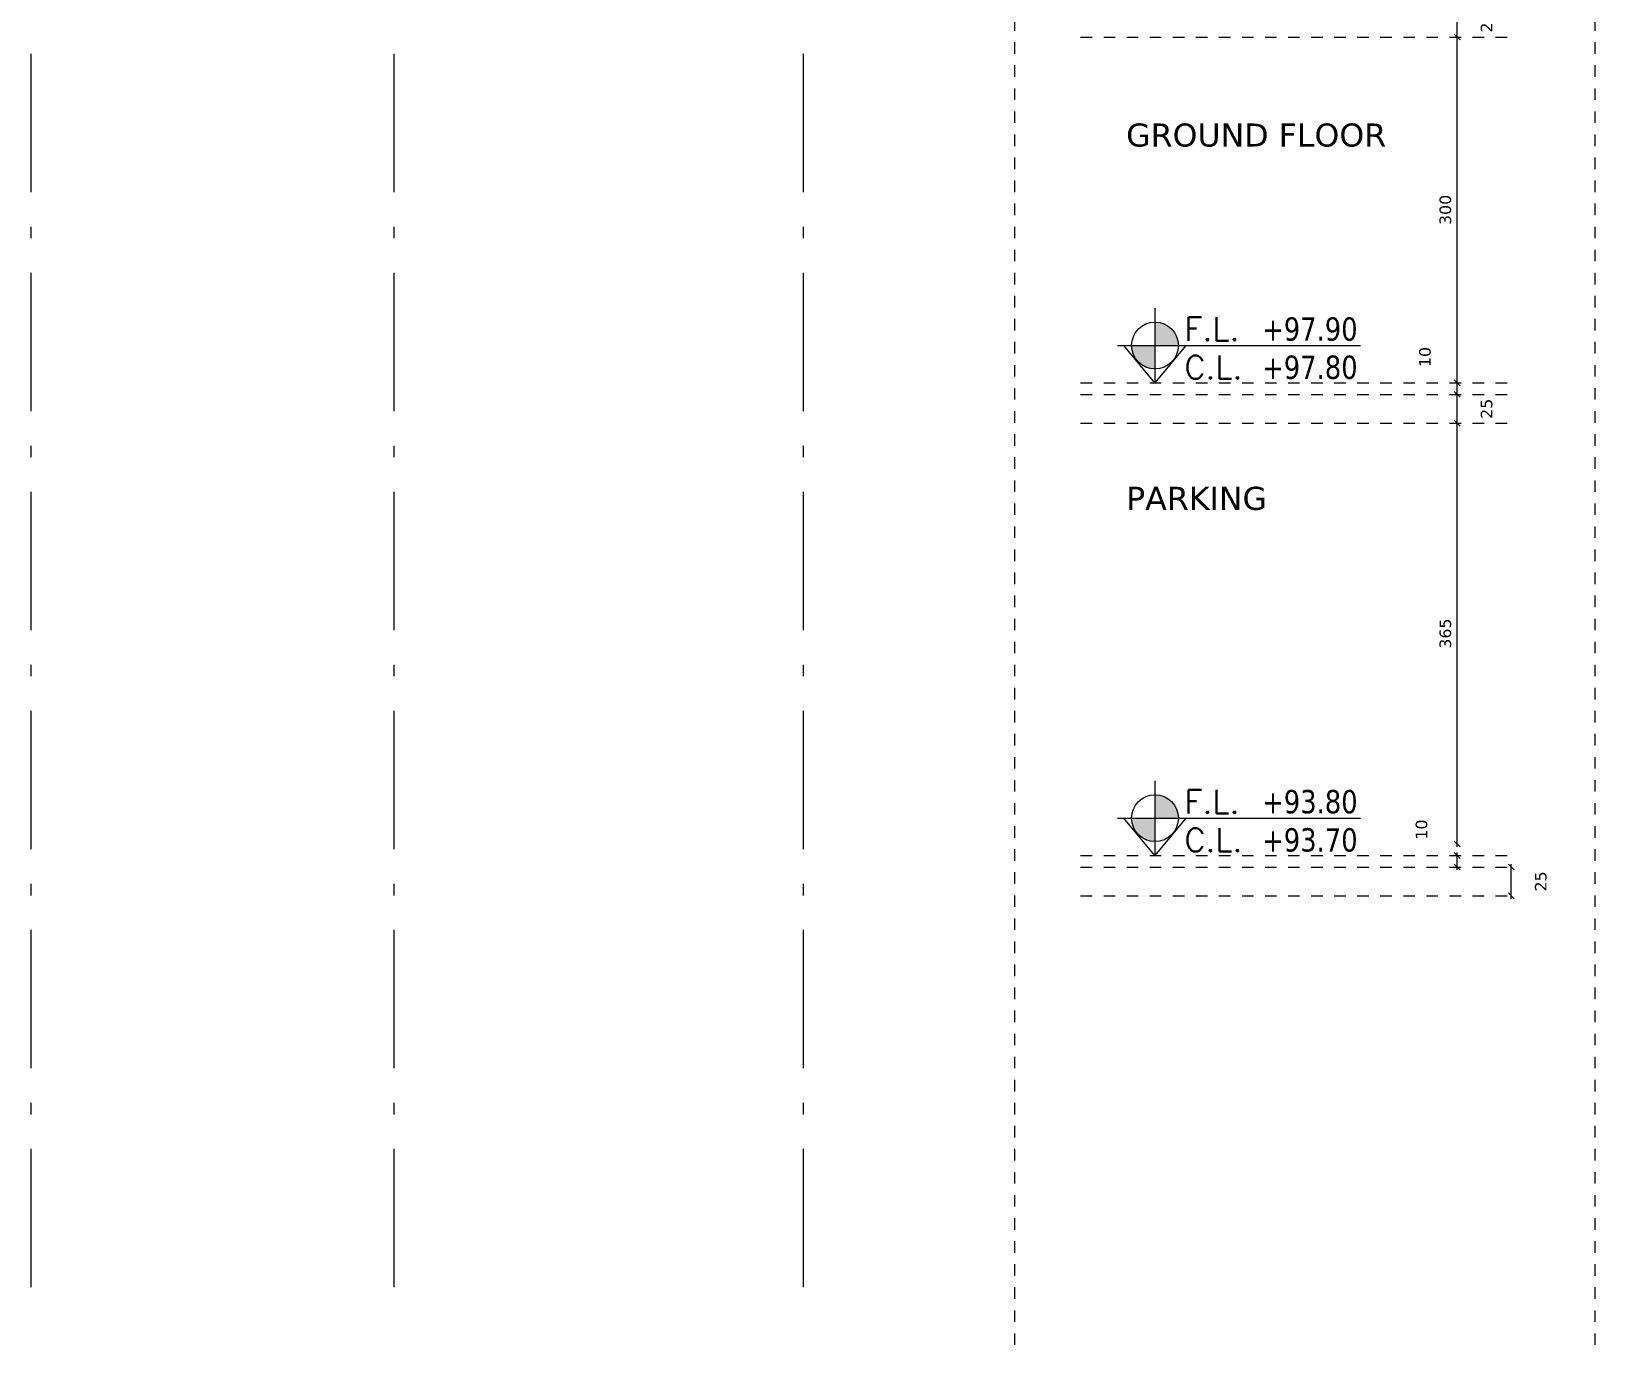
# Model space of a CAD drawing. Header units: inches. Extents: x -48 to 777, y -156 to 510.
# Drawn here: x 282.78 to 296.34, y -6.78 to 4.65 of the extents above; entities that cross this region are included whole.
import ezdxf
from ezdxf.enums import TextEntityAlignment as Align

# ---------------------------------------------------------------- set-up
doc = ezdxf.new("R2010")
doc.units = ezdxf.units.IN
doc.header["$MEASUREMENT"] = 0
for name, pattern in [('ACAD_ISO10W100', [18, 12, -3, 0, -3]), ('HIDDEN', [0.375, 0.25, -0.125]), ('NUHA', [1.45, 0.75, -0.25, 0.2, -0.25])]:
    doc.linetypes.add(name, pattern=pattern)
doc.layers.get('Defpoints').update_dxf_attribs({"lineweight": 5})
for name, color, linetype, lineweight in [('A-AXIS ST', 251, 'ACAD_ISO10W100', 5), ('A-DIM', 9, 'Continuous', 5), ('A-HIDDEN', 254, 'HIDDEN', 5), ('A-SIGNS1', 20, 'Continuous', 15), ('A-SIGNS2', 30, 'Continuous', 15), ('A-TEXT', 50, 'Continuous', 15)]:
    doc.layers.add(name, color=color, linetype=linetype, lineweight=lineweight)
doc.styles.add('ROMAND', font='verdana.ttf')
doc.styles.add('ROMANS', font='romans__.ttf', dxfattribs={"height": 0.14})
doc.dimstyles.new('M-1.50', dxfattribs={"dimtxt": 0.1, "dimasz": 0.05, "dimexe": 0.025, "dimexo": 0.025, "dimgap": 0.05, "dimtad": 1, "dimlfac": 100, "dimrnd": 0.5, "dimzin": 9, "dimdsep": 46, "dimtxsty": 'ROMAND', "dimblk": 'OBLIQUE', "dimcen": 1, "dimdle": 0.025, "dimclrd": 256, "dimclre": 256, "dimclrt": 2, "dimadec": 0, "dimazin": 0, "dimtfac": 0.666667, "dimtmove": 2, "dimatfit": 3, "dimfxl": 0.04, "dimtolj": 1, "dimtzin": 5, "dimlwd": -1, "dimlwe": -1, "dimarcsym": 0})

# ---------------------------------------------------------------- blocks, each defined once
blk = doc.blocks.new('GXFHGCGFCD')
at = {"layer": 'A-SIGNS1', "linetype": 'NUHA'}
h = blk.add_hatch(color=256, dxfattribs=at)
h.paths.add_polyline_path([(90.382, 61.33), (90.382, 61.17), (90.542, 61.17, 0.414214)])
h.paths.add_polyline_path([(90.382, 61.17), (90.222, 61.17, 0.414214), (90.382, 61.01)])
at = {"layer": 'A-SIGNS1'}
for p, q in [((90.382, 60.914), (90.382, 61.426)), ((90.126, 61.17), (91.79, 61.17))]:
    blk.add_line(p, q, dxfattribs=at)
blk.add_circle((90.382, 61.17), 0.16, dxfattribs=at)
blk = doc.blocks.new('DGXFHXFGDFD')
at = {"layer": 'A-SIGNS1'}
blk.add_blockref('GXFHGCGFCD', (0, 0), dxfattribs=at)
at = {"layer": 'A-SIGNS2', "linetype": 'NUHA', "style": 'ROMANS'}
for s, p in [('F.L.', (90.583, 61.203)), ('C.L.', (90.583, 60.941))]:
    blk.add_text(s, height=0.16, dxfattribs=at).set_placement(p)
at = {"layer": 'A-SIGNS2', "style": 'ROMANS', "width": 0.910135, "flags": 4}
for tag, p, p2 in [('NIV.FINI', (91.116, 61.203), (91.79, 61.203)), ('NIV.BETON', (91.116, 60.941), (91.79, 60.941))]:
    blk.add_attdef(tag, text='', height=0.16, dxfattribs=at).set_placement(p, p2, align=Align.FIT)
blk = doc.blocks.new('_Oblique')
at = {"color": 0, "linetype": 'ByBlock', "lineweight": -2}
blk.add_line((-0.5, -0.5), (0.5, 0.5), dxfattribs=at)
blk = doc.blocks.new('*D854')
at = {"layer": 'A-DIM', "transparency": 16777216}
blk.add_line((295.621, -2.872), (295.621, -2.572), dxfattribs=at)
at = {"layer": 'Defpoints', "color": 0, "transparency": 16777216}
for p in [(295.621, -2.597), (295.621, -2.597), (295.621, -2.847)]:
    blk.add_point(p, dxfattribs=at)
at = {"layer": 'A-DIM', "transparency": 16777216, "xscale": 0.05, "yscale": 0.05, "zscale": 0.05}
for p, rotation in [((295.621, -2.597), 90), ((295.621, -2.847), 270)]:
    blk.add_blockref('_Oblique', p, dxfattribs=dict(at, rotation=rotation))
at = {"layer": 'A-DIM', "color": 2, "transparency": 16777216, "insert": (295.877, -2.722), "char_height": 0.1, "attachment_point": 5, "rotation": 90, "style": 'ROMAND'}
blk.add_mtext('\\A1;25', dxfattribs=at)
blk = doc.blocks.new('*D855')
at = {"layer": 'A-DIM', "transparency": 16777216}
blk.add_line((295.151, -2.622), (295.151, -2.472), dxfattribs=at)
at = {"layer": 'Defpoints', "color": 0, "transparency": 16777216}
for p in [(295.151, -2.497), (295.151, -2.497), (295.151, -2.597)]:
    blk.add_point(p, dxfattribs=at)
at = {"layer": 'A-DIM', "transparency": 16777216, "xscale": 0.05, "yscale": 0.05, "zscale": 0.05}
for p, rotation in [((295.151, -2.497), 90), ((295.151, -2.597), 270)]:
    blk.add_blockref('_Oblique', p, dxfattribs=dict(at, rotation=rotation))
at = {"layer": 'A-DIM', "color": 2, "transparency": 16777216, "insert": (294.842, -2.272), "char_height": 0.1, "attachment_point": 5, "rotation": 90, "style": 'ROMAND'}
blk.add_mtext('\\A1;10', dxfattribs=at)
blk = doc.blocks.new('*D856')
at = {"layer": 'A-DIM', "transparency": 16777216}
blk.add_line((295.151, -2.422), (295.151, 1.278), dxfattribs=at)
at = {"layer": 'Defpoints', "color": 0, "transparency": 16777216}
for p in [(295.151, 1.253), (295.151, 1.253), (295.151, -2.397)]:
    blk.add_point(p, dxfattribs=at)
at = {"layer": 'A-DIM', "transparency": 16777216, "xscale": 0.05, "yscale": 0.05, "zscale": 0.05}
for p, rotation in [((295.151, 1.253), 90), ((295.151, -2.397), 270)]:
    blk.add_blockref('_Oblique', p, dxfattribs=dict(at, rotation=rotation))
at = {"layer": 'A-DIM', "color": 2, "transparency": 16777216, "insert": (295.049, -0.572), "char_height": 0.1, "attachment_point": 5, "rotation": 90, "style": 'ROMAND'}
blk.add_mtext('\\A1;365', dxfattribs=at)
blk = doc.blocks.new('*D857')
at = {"layer": 'A-DIM', "transparency": 16777216}
blk.add_line((295.151, 1.228), (295.151, 1.528), dxfattribs=at)
at = {"layer": 'Defpoints', "color": 0, "transparency": 16777216}
for p in [(295.151, 1.503), (295.151, 1.503), (295.151, 1.253)]:
    blk.add_point(p, dxfattribs=at)
at = {"layer": 'A-DIM', "transparency": 16777216, "xscale": 0.05, "yscale": 0.05, "zscale": 0.05}
for p, rotation in [((295.151, 1.503), 90), ((295.151, 1.253), 270)]:
    blk.add_blockref('_Oblique', p, dxfattribs=dict(at, rotation=rotation))
at = {"layer": 'A-DIM', "color": 2, "transparency": 16777216, "insert": (295.407, 1.378), "char_height": 0.1, "attachment_point": 5, "rotation": 90, "style": 'ROMAND'}
blk.add_mtext('\\A1;25', dxfattribs=at)
blk = doc.blocks.new('*D858')
at = {"layer": 'A-DIM', "transparency": 16777216}
blk.add_line((295.151, 1.478), (295.151, 1.628), dxfattribs=at)
at = {"layer": 'Defpoints', "color": 0, "transparency": 16777216}
for p in [(295.151, 1.603), (295.151, 1.603), (295.151, 1.503)]:
    blk.add_point(p, dxfattribs=at)
at = {"layer": 'A-DIM', "transparency": 16777216, "xscale": 0.05, "yscale": 0.05, "zscale": 0.05}
for p, rotation in [((295.151, 1.603), 90), ((295.151, 1.503), 270)]:
    blk.add_blockref('_Oblique', p, dxfattribs=dict(at, rotation=rotation))
at = {"layer": 'A-DIM', "color": 2, "transparency": 16777216, "insert": (294.872, 1.827), "char_height": 0.1, "attachment_point": 5, "rotation": 90, "style": 'ROMAND'}
blk.add_mtext('\\A1;10', dxfattribs=at)
blk = doc.blocks.new('*D859')
at = {"layer": 'A-DIM', "transparency": 16777216}
blk.add_line((295.151, 1.578), (295.151, 4.628), dxfattribs=at)
at = {"layer": 'Defpoints', "color": 0, "transparency": 16777216}
for p in [(295.151, 4.603), (295.151, 4.603), (295.151, 1.603)]:
    blk.add_point(p, dxfattribs=at)
at = {"layer": 'A-DIM', "transparency": 16777216, "xscale": 0.05, "yscale": 0.05, "zscale": 0.05}
for p, rotation in [((295.151, 4.603), 90), ((295.151, 1.603), 270)]:
    blk.add_blockref('_Oblique', p, dxfattribs=dict(at, rotation=rotation))
at = {"layer": 'A-DIM', "color": 2, "transparency": 16777216, "insert": (295.049, 3.103), "char_height": 0.1, "attachment_point": 5, "rotation": 90, "style": 'ROMAND'}
blk.add_mtext('\\A1;300', dxfattribs=at)
blk = doc.blocks.new('*D860')
at = {"layer": 'A-DIM', "transparency": 16777216}
blk.add_line((295.151, 4.578), (295.151, 4.878), dxfattribs=at)
at = {"layer": 'Defpoints', "color": 0, "transparency": 16777216}
for p in [(295.151, 4.853), (295.151, 4.853), (295.151, 4.603)]:
    blk.add_point(p, dxfattribs=at)
at = {"layer": 'A-DIM', "transparency": 16777216, "xscale": 0.05, "yscale": 0.05, "zscale": 0.05}
for p, rotation in [((295.151, 4.853), 90), ((295.151, 4.603), 270)]:
    blk.add_blockref('_Oblique', p, dxfattribs=dict(at, rotation=rotation))
at = {"layer": 'A-DIM', "color": 2, "transparency": 16777216, "insert": (295.407, 4.728), "char_height": 0.1, "attachment_point": 5, "rotation": 90, "style": 'ROMAND'}
blk.add_mtext('\\A1;25', dxfattribs=at)

msp = doc.modelspace()

# ---------------------------------------------------------------- linework, layer by layer
at = {"layer": 'A-AXIS ST', "ltscale": 0.1}
for p, q in [((282.77968, -6.24262), (282.77968, 19.61185)), ((285.92968, -6.24262), (285.92968, 19.61185)), ((289.47968, -6.24262), (289.47968, 19.61185))]:
    msp.add_line(p, q, dxfattribs=at)
at = {"layer": 'A-HIDDEN', "ltscale": 0.4}
for p, q in [((291.31187, 18.15725), (291.31187, -6.77526)), ((296.34467, 18.15725), (296.34467, -6.77526)), ((291.88439, 4.60252), (295.62088, 4.60252)), ((291.88439, 1.60252), (295.62088, 1.60252)), ((291.88439, 1.50252), (295.62088, 1.50252)), ((291.88439, 1.25252), (295.62088, 1.25252)), ((291.88439, -2.49748), (295.62088, -2.49748)), ((291.88439, -2.59748), (295.62088, -2.59748)), ((291.88439, -2.84748), (295.62088, -2.84748))]:
    msp.add_line(p, q, dxfattribs=at)
at = {"layer": 'A-SIGNS1'}
for points in [[(292.79729, 1.92692), (292.52939, 1.60252), (292.25938, 1.92692)], [(292.79729, -2.17308), (292.52939, -2.49748), (292.25938, -2.17308)]]:
    msp.add_lwpolyline(points, dxfattribs=at)

# ---------------------------------------------------------------- block references
ref = msp.add_blockref('DGXFHXFGDFD', (177.99749, -75.58784), dxfattribs=dict(at, xscale=1.267200000000003, yscale=1.267200000000003, zscale=1.267200000000003))
ref.add_attrib('NIV.FINI', '+97.90', dxfattribs={"layer": 'A-SIGNS2', "height": 0.202752, "style": 'ROMAND', "width": 0.797031}).set_placement((293.45951, 1.96877), (294.28747, 1.96877), align=Align.FIT)
ref.add_attrib('NIV.BETON', '+97.80', dxfattribs={"layer": 'A-SIGNS2', "height": 0.202752, "style": 'ROMAND', "width": 0.797031}).set_placement((293.45951, 1.63701), (294.28747, 1.63701), align=Align.FIT)
ref = msp.add_blockref('DGXFHXFGDFD', (177.99749, -79.68784), dxfattribs=dict(at, xscale=1.267200000000003, yscale=1.267200000000003, zscale=1.267200000000003))
ref.add_attrib('NIV.FINI', '+93.80', dxfattribs={"layer": 'A-SIGNS2', "height": 0.202752, "style": 'ROMAND', "width": 0.797031}).set_placement((293.45951, -2.13123), (294.28747, -2.13123), align=Align.FIT)
ref.add_attrib('NIV.BETON', '+93.70', dxfattribs={"layer": 'A-SIGNS2', "height": 0.202752, "style": 'ROMAND', "width": 0.797031}).set_placement((293.45951, -2.46299), (294.28747, -2.46299), align=Align.FIT)

# ---------------------------------------------------------------- texts
at = {"layer": 'A-TEXT', "char_height": 0.2, "width": 3.1472551, "attachment_point": 1, "style": 'ROMAND'}
for s, insert in [('GROUND FLOOR', (292.27881, 3.85258)), ('PARKING', (292.27881, 0.70132))]:
    msp.add_mtext(s, dxfattribs=dict(at, insert=insert))

# ---------------------------------------------------------------- dimensions: what is measured, and where the dimension line sits
at = {"layer": 'A-DIM'}
for base, p1, p2, picture, middle in [((295.15086, 4.85252), (295.15086, 4.60252), (295.15086, 4.85252), '*D860', (295.40711, 4.72752)), ((295.15086, 4.60252), (295.15086, 1.60252), (295.15086, 4.60252), '*D859', (295.04878, 3.10252)), ((295.15086, 1.50252), (295.15086, 1.25252), (295.15086, 1.50252), '*D857', (295.40711, 1.37752)), ((295.15086, 1.25252), (295.15086, -2.39748), (295.15086, 1.25252), '*D856', (295.04878, -0.57248)), ((295.62088, -2.59748), (295.62088, -2.84748), (295.62088, -2.59748), '*D854', (295.87712, -2.72248))]:
    dim = msp.add_linear_dim(base=base, p1=p1, p2=p2, angle=90, dimstyle='M-1.50', dxfattribs=at)
    dim.commit()
    dim.dimension.update_dxf_attribs({"geometry": picture, "text_midpoint": middle})
for base, p1, p2, picture, middle in [((295.15086, 1.60252), (295.15086, 1.50252), (295.15086, 1.60252), '*D858', (294.87179, 1.82711)), ((295.15086, -2.49748), (295.15086, -2.59748), (295.15086, -2.49748), '*D855', (294.8422, -2.27174))]:
    dim = msp.add_linear_dim(base=base, p1=p1, p2=p2, angle=90, dimstyle='M-1.50', dxfattribs=at)
    dim.commit()
    dim.dimension.update_dxf_attribs({"geometry": picture, "text_midpoint": middle, "dimtype": 160})

doc.saveas('drawing.dxf')
